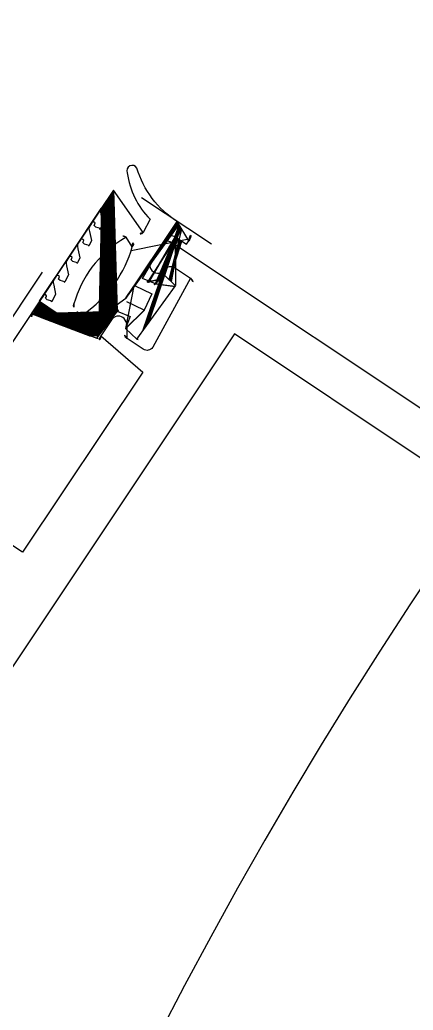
# Model space of a CAD drawing. Header units: inches. Extents: x 0 to 1813292486, y 0 to 3473589894.
# Drawn here: x 600532178.9 to 600532207.5, y 3473290971.6 to 3473291043.6 of the extents above; entities that cross this region are included whole.
import ezdxf

# ---------------------------------------------------------------- set-up
doc = ezdxf.new("R2010")
doc.units = ezdxf.units.IN
doc.header["$LTSCALE"] = 1000
doc.header["$MEASUREMENT"] = 0
for name, color, linetype in [('A-Anno-Note', 241, 'Continuous'), ('AX-MALL-P02-200$0$A-Anno-Note', 241, 'Continuous'), ('AX-MALL-WALL-P02$0$A-Anno-Note', 241, 'Continuous'), ('AX-MALL-WALL-P02-QT$0$A-Anno-Note', 241, 'Continuous'), ('AX-MALL-WALL-P02-QT$0$A-Detl-Thin', 131, 'Continuous'), ('AX-MALL-WALL-P02-QT$0$A-Flor', 41, 'Continuous'), ('AX-MALL-WALL-P02-QT$0$AP', 3, 'Continuous'), ('AX-MALL-WALL-P02-QT$0$AX-MALL-WALL-P02-QT$0$A-Curt', 151, 'Continuous'), ('AX-MALL-WALL-P02-QT$0$GASKET', 2, 'Continuous'), ('AX-MALL-WALL-P02-QT$0$GLASS', 4, 'Continuous')]:
    doc.layers.add(name, color=color, linetype=linetype)

# ---------------------------------------------------------------- blocks, each defined once
blk = doc.blocks.new('AX-MALL-WALL-P02-QT$0$fegehrthr')
at = {"layer": 'AX-MALL-WALL-P02-QT$0$A-Flor'}
blk.add_arc((209327.1235995293, 134611.3328700066), 1000.000000147496, 0, 90, dxfattribs=at)
at = {"layer": 'AX-MALL-WALL-P02-QT$0$AX-MALL-WALL-P02-QT$0$A-Curt'}
for centre, radius, start, end in [((210627.1236048956, 134711.3328140954), 399.9999991675434, 89.99999990110317, 179.9999965849054), ((210627.1236048957, 134711.3328140954), 333.3333325008865, 89.99999990110899, 179.9999965849037)]:
    blk.add_arc(centre, radius, start, end, dxfattribs=at)
blk = doc.blocks.new('AX-MALL-WALL-P02-QT$0$A$C56C775D7')
at = {"layer": 'AX-MALL-WALL-P02-QT$0$GASKET'}
h = blk.add_hatch(dxfattribs=at)
h.set_pattern_fill('ANSI37', color=1, scale=0.35, style=0)
h.set_pattern_definition([(45, (-14292825.89898887, -9063895.26327035), (-0.3928862052967754, 0.3928862052967754), []), (135, (-14292825.89898887, -9063895.26327035), (-0.3928862052967754, -0.3928862052967754), [])])
edge = h.paths.add_edge_path(flags=16)
edge.add_line((0.4479895178228617, -2.5), (-0.6520104818046093, -2.5))
edge.add_arc((-0.6520104836672544, -2.300000000745058), 0.1999999999788997, 179.9999999822825, 269.99999999166243, ccw=False)
edge.add_line((-0.8520104829221964, -2.300000000745058), (-0.8520104829221964, -1.100000001490116))
edge.add_arc((-0.6520104818046093, -1.099999999627471), 0.1999999999825377, 90.00000001146418, 180, ccw=False)
edge.add_line((-0.6520104818046093, -0.900000000372529), (0.4479895178228617, -0.900000000372529))
edge.add_arc((0.4479895178228617, -1.100000001490116), 0.2000000000916771, 2.709731461436604e-08, 90.00000002501292, ccw=False)
edge.add_line((0.6479895170778036, -1.099999999627471), (0.6479895170778036, -2.299999998882413))
edge.add_arc((0.4479895178228617, -2.300000000745058), 0.200000000098953, 270, 360, ccw=False)
edge = h.paths.add_edge_path(flags=16)
edge.add_line((3.249999998137355, -4.939726948738098), (3.249999998137355, -4.460273053497076))
edge.add_arc((2.945151684805751, -4.485407892614603), 0.305882746101539, 4.713394007698822, 98.66295766568197)
edge.add_arc((-1.862645149230957e-09, -13.46421551704407), 9.723443115568726, 72.65326512077237, 107.3467197384952)
edge.add_arc((-2.94514948502183, -4.48540878854692), 0.3058844260670983, 81.33704317753406, 175.2878132288706)
edge.add_line((-3.250000001862645, -4.460273051634431), (-3.250000001862645, -4.939726946875453))
edge.add_arc((-2.750000001862645, -4.939726948738098), 0.5000000000582077, 180, 252.6529947584752)
edge.add_arc((-1.862645149230957e-09, 3.864215515553951), 9.723443115521324, 252.6532655790159, 287.3467351509655)
edge.add_arc((2.749999998137355, -4.939726948738098), 0.5000000000843366, 287.3470194500536, 359.9999999870766)
edge = h.paths.add_edge_path()
edge.add_line((3.999999998137355, -7.599999999627471), (5.196692194789648, -7.599999999627471))
edge.add_arc((5.196692194789648, -7.400000000372529), 0.1999999999861757, 270.0000000041688, 383.1985899609186)
edge.add_line((5.380521202459931, -7.321216141805053), (4.05898916348815, -2.646648773923516))
edge.add_arc((3.866236349567771, -2.700000001117587), 0.1999999998872798, 15.47132814288438, 89.9999999791559)
edge.add_line((3.866236349567771, -2.5), (1.599999997764826, -2.5))
edge.add_arc((1.599999997764826, -2.300000000745058), 0.1999999999825377, 179.9999999916624, 269.9999999916624, ccw=False)
edge.add_line((1.399999998509884, -2.300000000745058), (1.399999998509884, -1.5))
edge.add_arc((1.599999997764826, -1.5), 0.1999999999825377, 90.00000000208439, 180, ccw=False)
edge.add_line((1.599999997764826, -1.300000000745058), (2.299999997019768, -1.300000000745058))
edge.add_arc((2.299999998882413, -1.099999999627471), 0.200000000095315, 269.9999999749871, 360.0000000093797)
edge.add_line((2.499999998137355, -1.099999999627471), (2.499999998137355, -0.1999999992549419))
edge.add_arc((2.299999998882413, -0.2000000011175871), 0.1999999999679858, 0, 90.00000000208446)
edge.add_line((2.299999998882413, 0), (-2.300000000745057, 0))
edge.add_arc((-2.300000000745058, -0.2000000011175871), 0.1999999999752617, 90.00000000416883, 180.0000000187597)
edge.add_line((-2.500000001862645, -0.2000000011175871), (-2.500000001862645, -1.100000001490116))
edge.add_arc((-2.300000000745058, -1.099999999627471), 0.1999999999825377, 180, 270)
edge.add_line((-2.300000000745058, -1.300000000745058), (-1.599999999627471, -1.300000000745058))
edge.add_arc((-1.600000001490116, -1.5), 0.1999999999716238, -1.563307705509942e-08, 89.99999999583122, ccw=False)
edge.add_line((-1.400000000372529, -1.5), (-1.400000000372529, -2.300000000745058))
edge.add_arc((-1.600000001490116, -2.300000000745058), 0.1999999999825377, 270, 360, ccw=False)
edge.add_line((-1.600000001490116, -2.5), (-4.750000001862645, -2.5))
edge.add_arc((-4.750000001862645, -2), 0.5, 180, 270, ccw=False)
edge.add_line((-5.250000001862645, -2), (-5.250000001862645, -1))
edge.add_line((-5.250000001862645, -1), (-5.550000002607703, -1))
edge.add_arc((-5.550000000745058, -1.700000001117587), 0.6999999999752619, 90.0000000011911, 180.0000000017866)
edge.add_line((-6.250000001862645, -1.700000001117587), (-6.250000001862645, -2.500000001862645))
edge.add_arc((-13.17916293255985, -2.635859154164791), 6.93049468947828, -39.91135233491269, 1.1232466226251745, ccw=False)
edge.add_arc((-7.501144342124462, -7.252500982955098), 0.4000000000068026, 154.8453494992691, 325.7814922437265)
edge.add_arc((-11.16483832895756, -3.007284630089998), 5.994827686268001, 311.7834155546118, 348.2099533716082)
edge.add_arc((-5.108332693576813, -4.300000000745058), 0.2000000000601403, 89.99999998749348, 160.1791054074893, ccw=False)
edge.add_line((-5.108332693576813, -4.099999999627471), (-4.211626494303346, -4.099999999627471))
edge.add_arc((-4.211626494303346, -4.300000000745058), 0.1999999999497959, -24.401291760937283, 89.99999997915592, ccw=False)
edge.add_line((-4.029491625726223, -4.382624993100762), (-5.579774580895901, -7.600000001490116))
edge.add_line((-5.579774579033256, -7.599999999627471), (-3.85655820928514, -7.599999999627471))
edge.add_line((-3.856558211147785, -7.599999999627471), (-3.744390547275543, -7.526736268773675))
edge.add_line((-3.744390547275543, -7.526736268773675), (-3.601631702855229, -7.39421871304512))
edge.add_line((-3.601631702855229, -7.39421871304512), (-3.131442088633776, -6.912453148514032))
edge.add_arc((-2.966135771945119, -7.099999999627471), 0.2500000000469174, 90, 131.3933858767149, ccw=False)
edge.add_line((-2.966135771945119, -6.849999999627471), (-2.741758465766907, -6.849999999627471))
edge.add_arc((-2.741758465766907, -6.950000001117587), 0.1000000000531145, 2.7097428301203763e-08, 90.00000002501292, ccw=False)
edge.add_line((-2.641758466139436, -6.950000001117587), (-2.631878839805722, -7.190345551818609))
edge.add_line((-2.631878839805722, -7.190345551818609), (-2.662470020353794, -7.353444080799818))
edge.add_line((-2.662470020353794, -7.353444080799818), (-2.784834744408727, -7.373831396922469))
edge.add_line((-2.784834744408727, -7.373831396922469), (-2.856214167550206, -7.39421871304512))
edge.add_line((-2.856214167550206, -7.39421871304512), (-2.866411227732897, -7.475767977535725))
edge.add_line((-2.866411227732897, -7.47576797939837), (-2.815425924956799, -7.577704560011625))
edge.add_line((-2.815425924956799, -7.577704560011625), (-2.744046503677964, -7.600000001490116))
edge.add_line((-2.744046503677964, -7.599999999627471), (-2.356558211147785, -7.599999999627471))
edge.add_line((-2.356558211147785, -7.599999999627471), (-2.244390547275543, -7.526736268773675))
edge.add_line((-2.244390547275543, -7.526736268773675), (-2.101631702855229, -7.39421871304512))
edge.add_line((-2.101631702855229, -7.39421871304512), (-1.631442088633776, -6.912453148514032))
edge.add_arc((-1.466135771945119, -7.099999999627471), 0.2500000000469174, 90, 131.3933858767149, ccw=False)
edge.add_line((-1.466135771945119, -6.849999999627471), (-1.241758465766907, -6.849999999627471))
edge.add_arc((-1.241758465766907, -6.950000001117587), 0.1000000000531145, 2.7097428301203763e-08, 90.00000002501292, ccw=False)
edge.add_line((-1.141758466139436, -6.950000001117587), (-1.131878839805722, -7.190345551818609))
edge.add_line((-1.131878839805722, -7.190345551818609), (-1.162470020353794, -7.353444080799818))
edge.add_line((-1.162470020353794, -7.353444080799818), (-1.284834744408727, -7.373831396922469))
edge.add_line((-1.284834744408727, -7.373831396922469), (-1.356214167550206, -7.39421871304512))
edge.add_line((-1.356214167550206, -7.39421871304512), (-1.366411227732897, -7.475767977535725))
edge.add_line((-1.366411227732897, -7.47576797939837), (-1.315425924956799, -7.577704560011625))
edge.add_line((-1.315425924956799, -7.577704560011625), (-1.244046503677964, -7.600000001490116))
edge.add_line((-1.244046503677964, -7.599999999627471), (-0.8565582111477852, -7.599999999627471))
edge.add_line((-0.8565582111477852, -7.599999999627471), (-0.7443905472755432, -7.526736268773675))
edge.add_line((-0.7443905472755432, -7.526736268773675), (-0.6016317028552294, -7.39421871304512))
edge.add_line((-0.6016317028552294, -7.39421871304512), (-0.1314420886337757, -6.912453148514032))
edge.add_arc((0.0338642280548811, -7.099999999627471), 0.2500000000509411, 89.99999999666488, 131.3933858714564, ccw=False)
edge.add_line((0.0338642280548811, -6.849999999627471), (0.2582415342330933, -6.849999999627471))
edge.add_arc((0.2582415342330933, -6.950000001117587), 0.1000000000531145, 2.7097428301203763e-08, 90.00000002501292, ccw=False)
edge.add_line((0.3582415338605642, -6.950000001117587), (0.3681211601942778, -7.190345551818609))
edge.add_line((0.3681211601942778, -7.190345551818609), (0.3375299796462059, -7.353444080799818))
edge.add_line((0.3375299796462059, -7.353444080799818), (0.2151652555912733, -7.373831396922469))
edge.add_line((0.2151652555912733, -7.373831396922469), (0.1437858324497938, -7.39421871304512))
edge.add_line((0.1437858324497938, -7.39421871304512), (0.1335887722671032, -7.475767977535725))
edge.add_line((0.1335887722671032, -7.47576797939837), (0.1845740750432014, -7.577704560011625))
edge.add_line((0.1845740750432014, -7.577704560011625), (0.2559534963220358, -7.600000001490116))
edge.add_line((0.2559534963220358, -7.599999999627471), (0.6434417888522148, -7.599999999627471))
edge.add_line((0.6434417888522148, -7.599999999627471), (0.7556094527244568, -7.526736268773675))
edge.add_line((0.7556094527244568, -7.526736268773675), (0.8983682971447706, -7.39421871304512))
edge.add_line((0.8983682971447706, -7.39421871304512), (1.368557911366224, -6.912453148514032))
edge.add_arc((1.533864228054881, -7.099999999627471), 0.2500000000536703, 89.99999999666488, 131.3933858709051, ccw=False)
edge.add_line((1.533864228054881, -6.849999999627471), (1.936520637944341, -6.849999999627471))
edge.add_arc((1.936520637944341, -6.950000001117587), 0.0999999999366992, -3.960377625844558e-08, 89.99999995831178, ccw=False)
edge.add_line((2.036520639434457, -6.950000001117587), (2.04640026576817, -7.190345551818609))
edge.add_line((2.04640026576817, -7.190345551818609), (2.015809085220098, -7.353444080799818))
edge.add_line((2.015809083357453, -7.353444080799818), (1.893444359302521, -7.373831396922469))
edge.add_line((1.893444359302521, -7.373831396922469), (1.822064936161041, -7.39421871304512))
edge.add_line((1.822064938023686, -7.39421871304512), (1.811867877840996, -7.475767977535725))
edge.add_line((1.811867877840996, -7.47576797939837), (1.862853180617094, -7.577704560011625))
edge.add_line((1.862853178754449, -7.577704560011625), (1.934232600033283, -7.600000001490116))
edge.add_line((1.934232601895928, -7.599999999627471), (2.321720894426107, -7.599999999627471))
edge.add_line((2.321720894426107, -7.599999999627471), (2.433888558298349, -7.526736268773675))
edge.add_line((2.433888558298349, -7.526736268773675), (2.576647402718663, -7.39421871304512))
edge.add_line((2.576647402718663, -7.39421871304512), (3.046837016940117, -6.912453148514032))
edge.add_arc((3.212143333628774, -7.099999999627471), 0.2499999997447145, 90.00000002334548, 131.3933858977507, ccw=False)
edge.add_line((3.212143333628774, -6.849999999627471), (3.614799743518233, -6.849999999627471))
edge.add_arc((3.614799743518233, -6.950000001117587), 0.0999999999330612, -3.335048859298695e-08, 89.99999995831178, ccw=False)
edge.add_line((3.714799743145704, -6.950000001117587), (3.724679369479418, -7.190345551818609))
edge.add_line((3.724679369479418, -7.190345551818609), (3.694088188931346, -7.353444080799818))
edge.add_line((3.694088188931346, -7.353444080799818), (3.571723464876413, -7.373831396922469))
edge.add_line((3.571723464876413, -7.373831396922469), (3.500344041734934, -7.39421871304512))
edge.add_line((3.500344041734934, -7.39421871304512), (3.490146981552243, -7.475767977535725))
edge.add_line((3.490146981552243, -7.47576797939837), (3.541132284328341, -7.577704560011625))
edge.add_line((3.541132284328341, -7.577704560011625), (3.612511705607176, -7.600000001490116))
edge.add_line((3.612511705607176, -7.599999999627471), (3.999999998137355, -7.599999999627471))
for points in [[(3.999999998137355, -7.599999999627471), (5.196692194789648, -7.599999999627471, 0.5384365873081324), (5.380521202459931, -7.321216141805053), (4.05898916348815, -2.646648775786161, 0.3371623231483117), (3.866236349567771, -2.5), (1.599999997764826, -2.5, -0.4142135623733865), (1.399999998509884, -2.300000000745058), (1.399999998509884, -1.5, -0.4142135623710347), (1.599999997764826, -1.300000000745058), (2.299999998882413, -1.300000000745058, 0.4142135625542577), (2.499999998137355, -1.099999999627471), (2.499999998137355, -0.2000000011175871, 0.414213562373678), (2.299999998882413, 0), (-2.300000000745058, 0, 0.4142135624399619), (-2.500000001862645, -0.2000000011175871), (-2.500000001862645, -1.099999999627471, 0.4142135623730327), (-2.300000000745058, -1.300000000745058), (-1.600000001490116, -1.300000000745058, -0.4142135624226467), (-1.400000000372529, -1.5), (-1.400000002235174, -2.300000000745058, -0.414213562373678), (-1.600000001490116, -2.5), (-4.750000001862645, -2.5, -0.4142135623730951), (-5.250000001862645, -2), (-5.250000001862645, -1), (-5.550000000745058, -1, 0.4142135623730951), (-6.250000001862645, -1.700000001117587), (-6.250000001862645, -2.5, -0.180985364644513), (-7.86320985108614, -7.08247578702867, 0.9238739062829604), (-7.1703847553581, -7.477441187947989, 0.1602928148153416), (-5.296484127640724, -4.232183797284961, -0.3161581866366376), (-5.108332693576813, -4.099999999627471), (-4.211626494303346, -4.099999999627471, -0.5452250111276254), (-4.029491625726223, -4.382624993100762), (-5.579774579033256, -7.599999999627471), (-3.856558211147785, -7.599999999627471), (-3.744390547275543, -7.526736268773675), (-3.601631702855229, -7.39421871304512), (-3.131442088633776, -6.912453148514032, -0.1826026066076273), (-2.966135771945119, -6.849999999627471), (-2.741758465766907, -6.849999999627471, -0.4142135623518001), (-2.641758466139436, -6.950000001117587), (-2.631878839805722, -7.190345551818609), (-2.662470020353794, -7.353444080799818), (-2.784834744408727, -7.373831396922469), (-2.856214167550206, -7.39421871304512), (-2.866411227732897, -7.47576797939837), (-2.815425924956799, -7.577704560011625), (-2.744046503677964, -7.599999999627471), (-2.356558211147785, -7.599999999627471), (-2.244390547275543, -7.526736268773675), (-2.101631702855229, -7.39421871304512), (-1.631442088633776, -6.912453148514032, -0.1826026066076273), (-1.466135771945119, -6.849999999627471), (-1.241758465766907, -6.849999999627471, -0.4142135623585429), (-1.141758466139436, -6.950000001117587), (-1.131878839805722, -7.190345551818609), (-1.162470020353794, -7.353444080799818), (-1.284834744408727, -7.373831396922469), (-1.356214167550206, -7.39421871304512), (-1.366411227732897, -7.47576797939837), (-1.315425924956799, -7.577704560011625), (-1.244046503677964, -7.599999999627471), (-0.8565582111477852, -7.599999999627471), (-0.7443905472755432, -7.526736268773675), (-0.6016317028552294, -7.39421871304512), (-0.1314420886337757, -6.912453148514032, -0.1826026065978904), (0.0338642280548811, -6.849999999627471), (0.2582415342330933, -6.849999999627471, -0.4142135623585429), (0.3582415338605642, -6.950000001117587), (0.3681211601942778, -7.190345551818609), (0.3375299796462059, -7.353444080799818), (0.2151652555912733, -7.373831396922469), (0.1437858324497938, -7.39421871304512), (0.1335887722671032, -7.47576797939837), (0.1845740750432014, -7.577704560011625), (0.2559534963220358, -7.599999999627471), (0.6434417888522148, -7.599999999627471), (0.7556094527244568, -7.526736268773675), (0.8983682971447706, -7.39421871304512), (1.368557911366224, -6.912453148514032, -0.1826026065947343), (1.533864228054881, -6.849999999627471), (1.936520637944341, -6.849999999627471, -0.4142135623544356), (2.036520639434457, -6.950000001117587), (2.04640026576817, -7.190345551818609), (2.015809083357453, -7.353444080799818), (1.893444359302521, -7.373831396922469), (1.822064938023686, -7.39421871304512), (1.811867877840996, -7.47576797939837), (1.862853178754449, -7.577704560011625), (1.934232601895928, -7.599999999627471), (2.321720894426107, -7.599999999627471), (2.433888558298349, -7.526736268773675), (2.576647402718663, -7.39421871304512), (3.046837015077472, -6.912453148514032, -0.1826026065961477), (3.212143333628774, -6.849999999627471), (3.614799743518233, -6.849999999627471, -0.4142135623198528), (3.714799743145704, -6.950000001117587), (3.724679369479418, -7.190345551818609), (3.694088188931346, -7.353444080799818), (3.571723464876413, -7.373831396922469), (3.500344041734934, -7.39421871304512), (3.490146981552243, -7.47576797939837), (3.541132284328341, -7.577704560011625), (3.612511705607176, -7.599999999627471)], [(0.4479895178228617, -2.5), (-0.6520104836672544, -2.5, -0.4142135624226994), (-0.8520104829221964, -2.300000000745058), (-0.8520104829221964, -1.099999999627471, -0.4142135623235128), (-0.6520104818046093, -0.900000000372529), (0.4479895178228617, -0.900000000372529, -0.4142135623729436), (0.6479895170778036, -1.099999999627471), (0.6479895170778036, -2.300000000745058, -0.4142135623727035)], [(3.249999998137355, -4.939726948738098), (3.249999998137355, -4.460273051634431, 0.4345507230991786), (2.899079101160169, -4.183014819398522, 0.1525457591454041), (-2.899076651781797, -4.183014053851366, 0.4345569809924104), (-3.250000001862645, -4.460280233994126, -3.590366987e-06), (-3.250000001862645, -4.460273051634431), (-3.250000001862645, -4.939726948738098, 0.3280726517255059), (-2.899079030379653, -5.416985204443336, 0.152545825913894), (2.899079145863652, -5.416985167190433, 0.3280725829936511)]]:
    blk.add_lwpolyline(points, format="xyb", close=True, dxfattribs=at)
blk = doc.blocks.new('AX-MALL-WALL-P02-QT$0$GHDH')
at = {"layer": 'AX-MALL-WALL-P02-QT$0$AP', "elevation": 9.567599494384292e-08}
blk.add_lwpolyline([(14885840.56740569, 9246319.741234627), (14885840.56740569, 9246468.74123297, 0.4142135623730139), (14885840.06740569, 9246469.24123297), (14885838.66740569, 9246469.24123297, 0.9999999999999999), (14885838.66740569, 9246468.041232971, -0.4142135623732183), (14885839.16740569, 9246467.541232971), (14885839.16740569, 9246466.141232971, -0.4142135623730417), (14885838.66740569, 9246465.641232971), (14885833.46740569, 9246465.641232971, -0.4142135623731484), (14885832.96740569, 9246466.141232971), (14885832.96740569, 9246467.541232971, -0.4142135623730417), (14885833.46740569, 9246468.041232971, 0.9999999999999999), (14885833.46740569, 9246469.24123297), (14885832.06740569, 9246469.24123297, 0.4142135623730417), (14885831.56740569, 9246468.74123297), (14885831.56740569, 9246465.24123297), (14885815.81740569, 9246465.24123297), (14885815.81740569, 9246500.413817676, -0.4142135623729286)], format="xyb", dxfattribs=at)
blk.add_lwpolyline([(14885837.56740569, 9246461.241223471), (14885778.56740569, 9246461.241223471), (14885778.56740569, 9246444.305918604), (14885779.56741519, 9246443.305909107), (14885779.56741519, 9246423.305909107), (14885778.56740569, 9246422.30589961), (14885778.56740569, 9246415.839951115), (14885779.56741519, 9246414.839941617), (14885779.56741519, 9246394.839941617), (14885778.56740569, 9246393.839932121), (14885778.56740569, 9246322.241234627), (14885837.56740569, 9246322.241234627), (14885837.56740569, 9246393.839932121), (14885836.56739619, 9246394.839941617), (14885836.56739619, 9246414.839941617), (14885837.56740569, 9246415.839951115), (14885837.56740569, 9246422.30589961), (14885836.56739619, 9246423.305909107), (14885836.56739619, 9246443.305909107), (14885837.56740569, 9246444.305918604)], close=True, dxfattribs=at)
blk = doc.blocks.new('AX-MALL-WALL-P02-QT$0$A$C5E620881')
at = {"layer": 'AX-MALL-WALL-P02-QT$0$AP'}
blk.add_lwpolyline([(365.5946926195174, 198.4481774736269), (360.5017211717204, 201.7992507126255)], dxfattribs=at)
at = {"layer": 'AX-MALL-WALL-P02-QT$0$GLASS', "color": 1}
blk.add_line((346.1779581941664, 185.4878094457163), (353.3236184176058, 196.3478058949186), dxfattribs=at)
at = {"layer": 'AX-MALL-WALL-P02-QT$0$GLASS'}
blk.add_lwpolyline([(354.1590028014034, 195.7981396950854), (347.5630087796599, 185.7735276296808), (346.1779581941664, 185.4878094457163), (339.49488312006, 189.8851390350683), (339.2091649342328, 191.2701896186918), (345.805158957839, 201.2948016841037)], dxfattribs=at)
at = {"rotation": 56.65588417612008}
blk.add_blockref('AX-MALL-WALL-P02-QT$0$GHDH', (-457525.1196643375, -17517671.51651033, -9.561882094444307e-08), dxfattribs=at)
at = {"color": 6, "ltscale": 10, "rotation": 236.65588417612}
blk.add_blockref('AX-MALL-WALL-P02-QT$0$A$C56C775D7', (361.7415866777883, 193.5018581636323, 4.034382938833403e-09), dxfattribs=at)
blk = doc.blocks.new('AX-MALL-WALL-P02-QT$0$mqst2')
at = {"ltscale": 2, "rotation": 359.6583775545934}
blk.add_blockref('AX-MALL-WALL-P02-QT$0$A$C5E620881', (318236.0229177475, 43556.93019533157), dxfattribs=at)
blk = doc.blocks.new('AX-MALL-WALL-P02-QT')
at = {"layer": 'AX-MALL-WALL-P02-QT$0$A-Anno-Note', "rotation": 339.5681613092181}
blk.add_blockref('AX-MALL-WALL-P02-QT$0$mqst2', (600052179.2710491, 3473232742.396311), dxfattribs=at)
at = {"layer": 'AX-MALL-WALL-P02-QT$0$A-Detl-Thin', "rotation": 339.5681613092246}
blk.add_blockref('AX-MALL-WALL-P02-QT$0$fegehrthr', (600121810.7232074, 3473109514.681517), dxfattribs=at)
blk = doc.blocks.new('AX-MALL-WALL-P02')
at = {"layer": 'AX-MALL-WALL-P02$0$A-Anno-Note'}
blk.add_blockref('AX-MALL-WALL-P02-QT', (0, 0), dxfattribs=at)
blk = doc.blocks.new('AX-MALL-P02-200')
at = {"layer": 'AX-MALL-P02-200$0$A-Anno-Note'}
blk.add_blockref('AX-MALL-WALL-P02', (0, 0), dxfattribs=at)

msp = doc.modelspace()

# ---------------------------------------------------------------- block references
at = {"layer": 'A-Anno-Note', "rotation": 20.43183869077545}
msp.add_blockref('AX-MALL-P02-200', (1250392458.527329, 9048125.682563305), dxfattribs=at)

doc.saveas('drawing.dxf')
